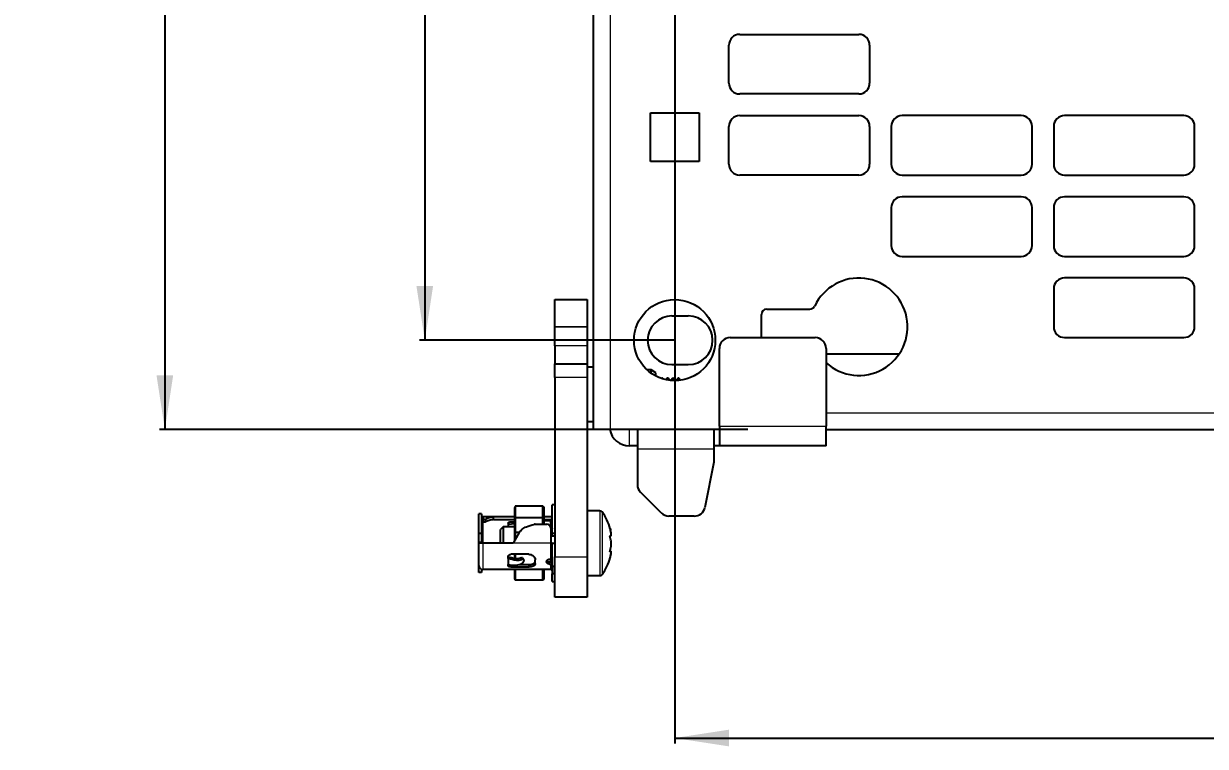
# Model space of a CAD drawing. Header units: millimetres. Extents: x -382 to 624, y -273 to 1990.
# Drawn here: x -382.3 to -164, y -110.4 to 23.1 of the extents above; entities that cross this region are included whole.
import ezdxf

# ---------------------------------------------------------------- set-up
doc = ezdxf.new("R2010")
doc.units = ezdxf.units.MM
doc.layers.add('FORMAT', color=7, linetype='Continuous')
doc.styles.add('SLDTEXTSTYLE0', font='TXT', dxfattribs={"width": 0.75})
doc.dimstyles.new('SLDDIMSTYLE0', dxfattribs={"dimtxt": 20, "dimasz": 10, "dimexe": 0, "dimexo": 0.0625, "dimgap": 5, "dimtad": 2, "dimdec": 1, "dimrnd": 1e-09, "dimzin": 12, "dimdsep": 46, "dimtxsty": 'SLDTEXTSTYLE0', "dimsah": 1, "dimcen": 0.09, "dimadec": 0, "dimazin": 3, "dimtfac": 1, "dimtofl": 0, "dimtmove": 0, "dimatfit": 3, "dimfxl": 0, "dimfrac": 2, "dimtolj": 1, "dimtzin": 12, "dimarcsym": 0})

# ---------------------------------------------------------------- blocks, each defined once
blk = doc.blocks.new('_D')
at = {"layer": 'FORMAT'}
for p, q in [((-248.55, 1831.11), (-357.19, 1831.11)), ((-356.19, 1831.11), (-356.19, -51.91)), ((-248.55, -51.91), (-357.19, -51.91))]:
    blk.add_line(p, q, dxfattribs=at)
for points in [[(-356.19, 1831.11), (-357.73, 1821.11), (-354.66, 1821.11)], [(-356.19, -51.91), (-354.66, -41.91), (-357.73, -41.91)]]:
    blk.add_solid(points, dxfattribs=at)
at = {"layer": 'FORMAT', "insert": (-381.98, 860.04), "char_height": 20, "attachment_point": 1, "rotation": 90, "style": 'SLDTEXTSTYLE0'}
blk.add_mtext('1883', dxfattribs=at)
blk = doc.blocks.new('_D_4')
at = {"layer": 'FORMAT'}
for p, q in [((-262.04, 889.59), (-262.04, -109.9)), ((-6.04, 889.59), (-6.04, -109.9)), ((-262.04, -108.9), (-6.04, -108.9))]:
    blk.add_line(p, q, dxfattribs=at)
for points in [[(-262.04, -108.9), (-252.04, -110.44), (-252.04, -107.36)], [(-6.04, -108.9), (-16.04, -107.36), (-16.04, -110.44)]]:
    blk.add_solid(points, dxfattribs=at)
at = {"layer": 'FORMAT', "insert": (-156.21, -83.12), "char_height": 20, "attachment_point": 1, "style": 'SLDTEXTSTYLE0'}
blk.add_mtext('256', dxfattribs=at)
blk = doc.blocks.new('_D_5')
at = {"layer": 'FORMAT'}
for p, q in [((-262.05, 1814.6), (-309.19, 1814.6)), ((-308.19, 1814.6), (-308.19, -35.4)), ((-262.05, -35.4), (-309.19, -35.4))]:
    blk.add_line(p, q, dxfattribs=at)
for points in [[(-308.19, 1814.6), (-309.73, 1804.6), (-306.66, 1804.6)], [(-308.19, -35.4), (-306.66, -25.4), (-309.73, -25.4)]]:
    blk.add_solid(points, dxfattribs=at)
at = {"layer": 'FORMAT', "insert": (-333.98, 860.04), "char_height": 20, "attachment_point": 1, "rotation": 90, "style": 'SLDTEXTSTYLE0'}
blk.add_mtext('1850', dxfattribs=at)

msp = doc.modelspace()

# ---------------------------------------------------------------- linework, layer by layer
at = {"color": 7, "linetype": 'Continuous', "lineweight": 25}
for p, q in [((-277.04, -51.9), (-277.04, 1831.1)), ((-250.04, 21.1), (-228.04, 21.1)), ((-252.04, 12.1), (-252.04, 19.1)), ((-226.04, 19.1), (-226.04, 12.1)), ((-228.04, 10.1), (-250.04, 10.1)), ((-266.54, 6.6), (-257.54, 6.6)), ((-266.54, -2.4), (-266.54, 6.6)), ((-257.54, 6.6), (-257.54, -2.4)), ((-250.04, 6.1), (-228.04, 6.1)), ((-198.04, 6.1), (-220.04, 6.1)), ((-168.04, 6.1), (-190.04, 6.1)), ((-252.04, -2.9), (-252.04, 4.1)), ((-226.04, 4.1), (-226.04, -2.9)), ((-222.04, 4.1), (-222.04, -2.9)), ((-196.04, -2.9), (-196.04, 4.1)), ((-192.04, 4.1), (-192.04, -2.9)), ((-166.04, -2.9), (-166.04, 4.1)), ((-257.54, -2.4), (-266.54, -2.4)), ((-228.04, -4.9), (-250.04, -4.9)), ((-220.04, -4.9), (-198.04, -4.9)), ((-190.04, -4.9), (-168.04, -4.9)), ((-222.04, -10.9), (-222.04, -17.9)), ((-198.04, -8.9), (-220.04, -8.9)), ((-196.04, -17.9), (-196.04, -10.9)), ((-192.04, -10.9), (-192.04, -17.9)), ((-168.04, -8.9), (-190.04, -8.9)), ((-166.04, -17.9), (-166.04, -10.9)), ((-220.04, -19.9), (-198.04, -19.9)), ((-190.04, -19.9), (-168.04, -19.9)), ((-168.04, -23.9), (-190.04, -23.9)), ((-192.04, -25.9), (-192.04, -32.9)), ((-166.04, -32.9), (-166.04, -25.9)), ((-284.19, -27.9), (-278.19, -27.9)), ((-284.19, -32.9), (-284.19, -27.9)), ((-278.19, -27.9), (-278.19, -32.9)), ((-245.04, -29.66), (-237.1, -29.66)), ((-262.54, -30.9), (-259.54, -30.9)), ((-246.04, -34.9), (-246.04, -30.66)), ((-284.19, -32.9), (-284.19, -32.91)), ((-284.19, -36.44), (-284.19, -32.91)), ((-278.19, -32.9), (-278.19, -32.91)), ((-278.19, -32.91), (-278.19, -36.44)), ((-251.79, -34.9), (-236.09, -34.9)), ((-190.04, -34.9), (-168.04, -34.9)), ((-284.19, -36.44), (-284.19, -39.79)), ((-278.19, -36.44), (-278.19, -39.79)), ((-253.79, -51.3), (-253.79, -36.9)), ((-234.09, -36.9), (-234.09, -51.3)), ((-234.09, -37.91), (-220.56, -37.91)), ((-284.19, -39.79), (-278.19, -39.79)), ((-284.19, -42.29), (-284.19, -39.79)), ((-278.19, -39.79), (-278.19, -42.29)), ((-277.04, -40.4), (-278.19, -40.4)), ((-266.41, -40.9), (-267.14, -40.9)), ((-265.54, -41.4), (-266.41, -40.9)), ((-266.41, -41.5), (-266.41, -40.9)), ((-265.54, -42.04), (-265.54, -41.4)), ((-262.54, -39.9), (-259.54, -39.9)), ((-284.19, -42.29), (-284.19, -75.4)), ((-278.19, -42.29), (-278.19, -75.4)), ((-264.41, -42.4), (-264.48, -42.5)), ((-264.27, -42.4), (-264.41, -42.4)), ((-264.41, -42.52), (-264.41, -42.4)), ((-264.13, -42.61), (-264.27, -42.4)), ((-264.27, -42.56), (-264.27, -42.4)), ((-263.41, -42.4), (-263.64, -42.73)), ((-263.27, -42.4), (-263.41, -42.4)), ((-263.41, -42.78), (-263.41, -42.4)), ((-262.96, -42.85), (-263.27, -42.4)), ((-263.27, -42.8), (-263.27, -42.4)), ((-262.41, -42.4), (-262.74, -42.87)), ((-262.27, -42.4), (-262.41, -42.4)), ((-262.41, -42.89), (-262.41, -42.4)), ((-261.92, -42.9), (-262.27, -42.4)), ((-262.27, -42.9), (-262.27, -42.4)), ((-261.41, -42.4), (-261.76, -42.9)), ((-261.29, -42.4), (-261.41, -42.4)), ((-261.41, -42.88), (-261.41, -42.4)), ((-261.04, -42.65), (-261.29, -42.4)), ((-261.29, -42.87), (-261.29, -42.4)), ((-261.04, -42.84), (-261.04, -42.65)), ((-278.19, -50.4), (-277.04, -50.4)), ((-273.94, -51.9), (-277.04, -51.9)), ((-268.94, -51.9), (-273.94, -51.9)), ((-268.94, -51.9), (-268.94, -55.5)), ((-254.79, -51.9), (-268.94, -51.9)), ((-254.79, -51.9), (-254.79, -55.5)), ((-253.79, -51.9), (-254.79, -51.9)), ((-253.79, -51.3), (-253.79, -54.9)), ((-234.09, -54.9), (-234.09, -51.3)), ((-234.09, -51.91), (-33.49, -51.91)), ((-268.94, -54.9), (-270.44, -54.9)), ((-268.94, -55.5), (-268.94, -62.07)), ((-253.79, -54.9), (-254.79, -54.9)), ((-254.79, -55.5), (-254.79, -57.9)), ((-234.09, -54.9), (-253.79, -54.9)), ((-254.79, -57.9), (-256.47, -66.3)), ((-264.53, -67.32), (-268.36, -63.49)), ((-297.69, -67.47), (-298.19, -67.47)), ((-298.19, -71.08), (-298.19, -67.47)), ((-297.69, -67.47), (-297.69, -71.08)), ((-291.48, -66.06), (-291.59, -66.29)), ((-291.59, -68.24), (-291.59, -66.29)), ((-291.48, -66.06), (-291.48, -68.21)), ((-286.39, -66.06), (-291.48, -66.06)), ((-286.39, -68.21), (-286.39, -66.06)), ((-286.19, -66.19), (-286.39, -66.06)), ((-286.19, -66.19), (-286.19, -68.22)), ((-284.19, -65.8), (-284.69, -65.8)), ((-284.69, -71.07), (-284.69, -65.8)), ((-275.87, -66.9), (-278.19, -66.9)), ((-295.49, -68.05), (-297.49, -68.05)), ((-296.99, -68.51), (-297.49, -68.51)), ((-297.49, -68.51), (-297.49, -68.96)), ((-297.49, -68.96), (-296.99, -68.96)), ((-296.99, -68.96), (-296.99, -68.51)), ((-295.49, -68.55), (-295.49, -68.05)), ((-291.59, -68.05), (-295.49, -68.05)), ((-295.49, -68.55), (-291.59, -68.55)), ((-292.79, -69.2), (-292.79, -69.36)), ((-292.79, -69.36), (-291.59, -69.24)), ((-292.79, -69.36), (-292.79, -69.9)), ((-292.29, -68.96), (-291.59, -68.96)), ((-291.48, -68.21), (-291.59, -68.24)), ((-291.59, -70.9), (-291.59, -68.24)), ((-291.48, -68.21), (-291.48, -70.9)), ((-286.39, -68.21), (-291.48, -68.21)), ((-287.79, -69.4), (-285.64, -69.4)), ((-286.39, -69.4), (-286.39, -68.21)), ((-286.19, -68.22), (-286.39, -68.21)), ((-284.89, -68.05), (-286.19, -68.05)), ((-286.19, -68.22), (-286.19, -69.4)), ((-286.19, -68.55), (-284.89, -68.55)), ((-284.99, -68.75), (-286.19, -68.75)), ((-284.99, -68.75), (-284.99, -69.78)), ((-284.99, -69.45), (-284.89, -69.45)), ((-258.43, -67.9), (-263.12, -67.9)), ((-297.69, -71.08), (-298.19, -71.08)), ((-298.19, -72.77), (-298.19, -71.08)), ((-297.69, -71.08), (-297.69, -72.77)), ((-293.69, -69.9), (-294.19, -70.4)), ((-294.19, -72.9), (-294.19, -70.4)), ((-291.59, -69.9), (-293.69, -69.9)), ((-293.69, -69.9), (-293.69, -72.9)), ((-290.74, -70.9), (-291.89, -72.9)), ((-291.48, -70.9), (-291.59, -70.9)), ((-291.59, -72.38), (-291.59, -70.9)), ((-290.74, -70.9), (-291.48, -70.9)), ((-291.48, -70.9), (-291.48, -72.18)), ((-284.69, -69.9), (-284.94, -69.9)), ((-284.89, -70.15), (-284.89, -72.9)), ((-284.69, -71.46), (-284.89, -71.45)), ((-284.69, -71.6), (-284.69, -71.07)), ((-284.69, -71.07), (-284.19, -71.07)), ((-284.19, -71.6), (-284.69, -71.6)), ((-273.8, -71.05), (-273.77, -71.05)), ((-297.69, -72.77), (-298.19, -72.77)), ((-298.19, -72.9), (-298.19, -72.77)), ((-297.49, -72.9), (-298.19, -72.9)), ((-298.19, -77.05), (-298.19, -72.9)), ((-297.69, -72.77), (-297.69, -72.9)), ((-291.89, -72.9), (-297.49, -72.9)), ((-284.69, -72.9), (-284.89, -72.9)), ((-284.69, -77.23), (-284.69, -72.9)), ((-284.69, -72.9), (-284.19, -72.9)), ((-292.79, -75.72), (-292.79, -75.4)), ((-292.79, -75.72), (-292.79, -76.85)), ((-288.99, -74.95), (-292.29, -74.95)), ((-291.59, -75.68), (-291.59, -74.95)), ((-291.48, -74.95), (-291.48, -75.73)), ((-289.91, -75.96), (-290.14, -75.66)), ((-289.87, -76.1), (-289.87, -76.12)), ((-287.79, -76.66), (-287.79, -75.98)), ((-285.69, -76.39), (-285.69, -76.27)), ((-285.14, -75.86), (-284.89, -75.86)), ((-285.14, -76.35), (-284.89, -76.35)), ((-284.99, -75.86), (-284.99, -76.35)), ((-284.99, -75.9), (-284.74, -75.9)), ((-284.19, -82.9), (-284.19, -75.4)), ((-278.19, -75.4), (-278.19, -82.9)), ((-273.84, -74.43), (-273.99, -74.43)), ((-298.19, -78.33), (-298.19, -77.05)), ((-297.69, -78.33), (-298.19, -78.33)), ((-297.69, -77.72), (-297.69, -78.33)), ((-295.49, -77.75), (-297.49, -77.75)), ((-284.89, -77.75), (-295.49, -77.75)), ((-292.79, -77.06), (-292.79, -76.85)), ((-288.99, -77.3), (-292.29, -77.3)), ((-291.59, -79.52), (-291.59, -77.75)), ((-291.48, -77.75), (-291.48, -79.75)), ((-290.71, -76.85), (-288.99, -76.85)), ((-286.39, -79.75), (-286.39, -77.75)), ((-286.19, -77.75), (-286.19, -79.62)), ((-285.14, -76.75), (-284.89, -76.75)), ((-284.19, -77.23), (-284.69, -77.23)), ((-284.69, -77.23), (-284.69, -78.54)), ((-284.69, -80), (-284.69, -78.54)), ((-284.19, -78.54), (-284.69, -78.54)), ((-291.59, -79.52), (-291.48, -79.75)), ((-286.39, -79.75), (-291.48, -79.75)), ((-286.39, -79.75), (-286.19, -79.62)), ((-284.69, -80), (-284.19, -80)), ((-278.19, -78.9), (-275.87, -78.9)), ((-278.19, -82.9), (-284.19, -82.9))]:
    msp.add_line(p, q, dxfattribs=at)
at = {"color": 8, "linetype": 'Continuous', "lineweight": 18}
for p, q in [((-273.94, 1831.1), (-273.94, -51.9)), ((-278.19, -32.9), (-284.19, -32.9)), ((-284.19, -32.91), (-278.19, -32.91)), ((-278.19, -36.44), (-284.19, -36.44)), ((-278.19, -42.29), (-284.19, -42.29)), ((-234.09, -48.81), (-33.49, -48.81)), ((-270.44, -51.9), (-270.44, -54.9)), ((-253.79, -51.3), (-234.09, -51.3)), ((-254.79, -55.5), (-268.94, -55.5)), ((-275.87, -66.9), (-275.87, -73.17)), ((-275.43, -67.13), (-275.43, -73.16)), ((-297.49, -68.96), (-297.49, -72.9)), ((-284.89, -69.45), (-284.89, -68.55)), ((-297.49, -72.9), (-297.49, -77.75)), ((-284.89, -72.9), (-291.89, -72.9)), ((-284.89, -75.86), (-284.89, -72.9)), ((-275.87, -73.17), (-275.87, -78.9)), ((-275.43, -73.16), (-275.43, -78.67)), ((-285.14, -76.35), (-285.14, -76.75)), ((-284.19, -75.4), (-278.19, -75.4)), ((-292.29, -76.85), (-292.29, -77.3)), ((-288.99, -77.3), (-288.99, -76.85)), ((-284.89, -77.75), (-284.89, -76.75))]:
    msp.add_line(p, q, dxfattribs=at)
at = {"color": 7, "linetype": 'Continuous', "lineweight": 25, "flags": 128}
for points in [[(-297.49, -68.05), (-297.63, -68.07), (-297.69, -68.08)], [(-284.69, -68.52), (-284.76, -68.54), (-284.89, -68.55)], [(-284.69, -69.43), (-284.76, -69.44), (-284.89, -69.45)], [(-273.78, -71), (-273.89, -70.48), (-273.96, -70.23)], [(-284.99, -76.03), (-284.95, -75.94), (-284.94, -75.9)], [(-284.69, -75.98), (-284.7, -75.95), (-284.71, -75.93), (-284.73, -75.91), (-284.75, -75.89), (-284.78, -75.88), (-284.82, -75.87), (-284.85, -75.86), (-284.89, -75.86)], [(-284.69, -76.38), (-284.76, -76.37), (-284.89, -76.35)], [(-273.96, -75.6), (-273.89, -75.34), (-273.78, -74.82)]]:
    msp.add_lwpolyline(points, dxfattribs=at)
at = {"color": 7, "linetype": 'Continuous', "lineweight": 25}
msp.add_circle((-262.04, -35.4), 7.5, dxfattribs=at)
for centre, radius, start, end in [((-250.04, 19.1), 2, 90, 180), ((-228.04, 19.1), 2, 0, 90), ((-250.04, 12.1), 2, 180, 270), ((-228.04, 12.1), 2, 270, 0), ((-250.04, 4.1), 2, 90, 180), ((-228.04, 4.1), 2, 0, 90), ((-220.04, 4.1), 2, 90, 180), ((-198.04, 4.1), 2, 0, 90), ((-190.04, 4.1), 2, 90, 180), ((-168.04, 4.1), 2, 0, 90), ((-250.04, -2.9), 2, 180, 270), ((-228.04, -2.9), 2, 270, 0), ((-220.04, -2.9), 2, 180, 270), ((-198.04, -2.9), 2, 270, 0), ((-190.04, -2.9), 2, 180, 270), ((-168.04, -2.9), 2, 270, 0), ((-220.04, -10.9), 2, 90, 180), ((-198.04, -10.9), 2, 0, 90), ((-190.04, -10.9), 2, 90, 180), ((-168.04, -10.9), 2, 0, 90), ((-220.04, -17.9), 2, 180, 270), ((-198.04, -17.9), 2, 270, 0), ((-190.04, -17.9), 2, 180, 270), ((-168.04, -17.9), 2, 270, 0), ((-228.04, -32.91), 9, 227.7612, 154.8493), ((-190.04, -25.9), 2, 90, 180), ((-168.04, -25.9), 2, 0, 90), ((-245.04, -30.66), 1, 90, 180), ((-237.1, -28.66), 1, 270, 334.8493), ((-262.54, -35.4), 4.5, 90, 270), ((-259.54, -35.4), 4.5, 270, 90), ((-251.79, -36.9), 2, 90, 180), ((-236.09, -36.9), 2, 0, 90), ((-190.04, -32.9), 2, 180, 270), ((-168.04, -32.9), 2, 270, 0), ((-270.44, -51.3), 3.6, 189.5941, 270), ((-266.94, -62.07), 2, 180, 225), ((-275.87, -67.44), 0.54, 35.2515, 90), ((-283.59, -72.9), 10, 15.4963, 35.2515), ((-263.12, -65.9), 2, 225, 270), ((-258.43, -65.9), 2, 270, 348.6901), ((-297.49, -68.75), 0.2, 90, 180), ((-287.79, -70.15), 0.75, 90, 105.0484), ((-285.64, -70.15), 0.75, 0, 90), ((-284.89, -67.85), 0.2, 270, 0), ((-284.79, -69.82), 0.0996, 305.5332, 356.0721), ((-283.59, -72.9), 10, 324.7485, 344.3485), ((-297.49, -77.05), 0.7, 180, 270), ((-284.88, -76.93), 0.183, 7.3339, 95.8124), ((-284.89, -77.95), 0.2, 0, 90), ((-275.87, -78.36), 0.54, 270, 324.7485)]:
    msp.add_arc(centre, radius, start, end, dxfattribs=at)
for points, knots in [([(-297.49, -68.05), (-297.49, -68.09), (-297.49, -68.15), (-297.49, -68.4), (-297.49, -68.51)], [0, 0, 0, 0, 0.559866, 1, 1, 1, 1]), ([(-295.49, -68.05), (-295.77, -68.09), (-296.27, -68.15), (-296.77, -68.4), (-296.99, -68.51)], [0, 0, 0, 0, 0.559911, 1, 1, 1, 1]), ([(-295.49, -68.55), (-295.77, -68.58), (-296.27, -68.62), (-296.77, -68.86), (-296.99, -68.96)], [0, 0, 0, 0, 0.559868, 1, 1, 1, 1]), ([(-292.79, -69.2), (-292.79, -69.17), (-292.78, -69.11), (-292.69, -69.04), (-292.57, -68.99), (-292.42, -68.96), (-292.33, -68.96), (-292.29, -68.96)], [0, 0, 0, 0, 0.2142948, 0.4286301, 0.6422302, 0.856153, 1, 1, 1, 1]), ([(-290.74, -70.9), (-290.57, -70.69), (-290.22, -70.24), (-289.24, -69.77), (-288.47, -69.56), (-287.99, -69.43)], [0, 0, 0, 0, 0.254027, 0.526591, 1, 1, 1, 1]), ([(-284.69, -70.13), (-284.69, -70.14), (-284.7, -70.16), (-284.71, -70.19), (-284.75, -70.22), (-284.83, -70.23), (-284.88, -70.24), (-284.91, -70.24)], [0, 0, 0, 0, 0.1874623, 0.362386, 0.5172771, 0.7506419, 1, 1, 1, 1]), ([(-284.69, -71.19), (-284.69, -71.2), (-284.7, -71.22), (-284.71, -71.24), (-284.75, -71.26), (-284.82, -71.26), (-284.87, -71.25), (-284.89, -71.25)], [0, 0, 0, 0, 0.195302, 0.377541, 0.538909, 0.761383, 1, 1, 1, 1]), ([(-273.99, -75.7), (-273.99, -75.7), (-273.99, -75.7), (-273.98, -75.67), (-273.94, -75.52), (-273.86, -75.2), (-273.79, -74.83), (-273.76, -74.56), (-273.79, -74.41), (-273.86, -74.44), (-273.94, -74.47), (-273.98, -74.47), (-273.99, -74.45), (-273.99, -74.43), (-273.99, -74.41), (-273.99, -74.38), (-273.98, -74.31), (-273.92, -74.08), (-273.83, -73.71), (-273.77, -73.22), (-273.77, -72.72), (-273.83, -72.29), (-273.91, -71.98), (-273.97, -71.76), (-273.99, -71.68), (-273.99, -71.64), (-273.99, -71.61), (-273.99, -71.59), (-273.98, -71.56), (-273.94, -71.52), (-273.86, -71.54), (-273.79, -71.5), (-273.76, -71.35), (-273.79, -71.04), (-273.86, -70.64), (-273.94, -70.31), (-273.98, -70.17), (-273.99, -70.12), (-273.99, -70.11), (-273.99, -70.11), (-273.99, -70.11), (-273.98, -70.15), (-273.94, -70.28), (-273.91, -70.41), (-273.89, -70.51)], [0, 0, 0, 0, 0.002669, 0.006422, 0.016822, 0.063309, 0.118617, 0.153644, 0.188957, 0.265945, 0.291246, 0.303925, 0.310299, 0.31305, 0.315831, 0.318218, 0.322425, 0.335452, 0.396277, 0.457638, 0.493644, 0.54503, 0.602606, 0.617005, 0.624239, 0.627149, 0.630093, 0.632606, 0.636406, 0.647212, 0.695726, 0.751897, 0.78647, 0.821241, 0.889001, 0.922439, 0.936242, 0.940574, 0.943357, 0.945726, 0.94809, 0.952284, 0.965237, 1, 1, 1, 1]), ([(-273.77, -71.05), (-273.77, -71.05), (-273.76, -71.05), (-273.78, -71), (-273.78, -71)], [0, 0, 0, 0, 0.963374, 1, 1, 1, 1]), ([(-292.79, -75.4), (-292.79, -75.35), (-292.78, -75.25), (-292.69, -75.12), (-292.57, -75.02), (-292.42, -74.96), (-292.33, -74.96), (-292.29, -74.95)], [0, 0, 0, 0, 0.214373, 0.428779, 0.642592, 0.856666, 1, 1, 1, 1]), ([(-292.79, -75.43), (-292.36, -75.53), (-291.77, -75.66), (-290.96, -75.78), (-290.67, -75.66), (-290.52, -75.59)], [0, 0, 0, 0, 0.56666, 0.780905, 1, 1, 1, 1]), ([(-292.79, -75.72), (-292.29, -75.83), (-291.62, -75.97), (-290.73, -76.08), (-290.42, -75.96), (-290.27, -75.9)], [0, 0, 0, 0, 0.587693, 0.790818, 1, 1, 1, 1]), ([(-290.52, -75.59), (-290.47, -75.58), (-290.37, -75.56), (-290.26, -75.57), (-290.21, -75.61), (-290.18, -75.62)], [0, 0, 0, 0, 0.369126, 0.738256, 1, 1, 1, 1]), ([(-289.87, -76.1), (-289.87, -76.06), (-289.88, -75.98), (-289.96, -75.91), (-290.07, -75.87), (-290.18, -75.88), (-290.25, -75.9), (-290.27, -75.9)], [0, 0, 0, 0, 0.225883, 0.451767, 0.67765, 0.903524, 1, 1, 1, 1]), ([(-290.27, -76.63), (-290.22, -76.61), (-290.12, -76.56), (-290, -76.44), (-289.91, -76.31), (-289.87, -76.2), (-289.87, -76.14), (-289.87, -76.12)], [0, 0, 0, 0, 0.225867, 0.451734, 0.677598, 0.903479, 1, 1, 1, 1]), ([(-290.15, -75.67), (-290.16, -75.65), (-290.17, -75.64), (-290.18, -75.62), (-290.18, -75.62)], [0, 0, 0, 0, 0.872289, 1, 1, 1, 1]), ([(-288.99, -74.95), (-288.86, -74.97), (-288.59, -74.99), (-288.23, -75.17), (-287.96, -75.44), (-287.81, -75.72), (-287.8, -75.9), (-287.79, -75.98)], [0, 0, 0, 0, 0.213238, 0.42649, 0.63916, 0.849598, 1, 1, 1, 1]), ([(-288.99, -76.85), (-288.86, -76.84), (-288.59, -76.83), (-288.23, -76.74), (-287.96, -76.59), (-287.82, -76.39), (-287.8, -76.25), (-287.79, -76.19)], [0, 0, 0, 0, 0.2128745, 0.4257668, 0.6379374, 0.8473525, 1, 1, 1, 1]), ([(-285.69, -76.27), (-285.69, -76.23), (-285.68, -76.14), (-285.58, -76.01), (-285.44, -75.92), (-285.29, -75.86), (-285.18, -75.86), (-285.14, -75.86)], [0, 0, 0, 0, 0.214305, 0.42865, 0.642279, 0.856223, 1, 1, 1, 1]), ([(-285.65, -76.13), (-285.63, -76.16), (-285.58, -76.23), (-285.44, -76.31), (-285.29, -76.35), (-285.19, -76.35), (-285.14, -76.35)], [0, 0, 0, 0, 0.252501, 0.531568, 0.811143, 1, 1, 1, 1]), ([(-292.79, -76.85), (-292.29, -76.91), (-291.62, -77), (-290.73, -76.89), (-290.42, -76.72), (-290.27, -76.63)], [0, 0, 0, 0, 0.587693, 0.790818, 1, 1, 1, 1]), ([(-292.29, -77.3), (-292.35, -77.3), (-292.46, -77.29), (-292.61, -77.25), (-292.73, -77.2), (-292.79, -77.13), (-292.79, -77.08), (-292.79, -77.06)], [0, 0, 0, 0, 0.214445, 0.428893, 0.643239, 0.857188, 1, 1, 1, 1]), ([(-287.79, -76.66), (-287.81, -76.74), (-287.83, -76.9), (-288.03, -77.09), (-288.33, -77.22), (-288.67, -77.29), (-288.9, -77.3), (-288.99, -77.3)], [0, 0, 0, 0, 0.212833, 0.42585, 0.635542, 0.846587, 1, 1, 1, 1]), ([(-285.14, -76.75), (-285.21, -76.75), (-285.33, -76.74), (-285.49, -76.68), (-285.62, -76.59), (-285.68, -76.49), (-285.69, -76.42), (-285.69, -76.39)], [0, 0, 0, 0, 0.214393, 0.428789, 0.643061, 0.856854, 1, 1, 1, 1])]:
    msp.add_open_spline(points, degree=3, knots=knots, dxfattribs=at)
at = {"color": 8, "linetype": 'Continuous', "lineweight": 18}
msp.add_open_spline([(-290.27, -75.9), (-290.31, -75.85), (-290.38, -75.77), (-290.46, -75.66), (-290.5, -75.61), (-290.52, -75.59)], degree=3, knots=[0, 0, 0, 0, 0.502362, 0.815418, 1, 1, 1, 1], dxfattribs=at)

# ---------------------------------------------------------------- dimensions: what is measured, and where the dimension line sits
at = {"layer": 'FORMAT'}
for base, p1, p2, angle, picture, middle in [((-356.19, -51.91), (-248.54, 1831.11), (-248.54, -51.91), 90, '_D', (-356.19, 889.6)), ((-308.19, -35.4), (-262.04, 1814.6), (-262.04, -35.4), 90, '_D_5', (-308.19, 889.6)), ((-6.04, -108.9), (-262.04, 889.6), (-6.04, 889.6), 0, '_D_4', (-134.04, -108.9))]:
    dim = msp.add_linear_dim(base=base, p1=p1, p2=p2, angle=angle, dimstyle='SLDDIMSTYLE0', dxfattribs=at)
    dim.commit()
    dim.dimension.update_dxf_attribs({"geometry": picture, "text_midpoint": middle, "dimtype": 160})

doc.saveas('drawing.dxf')
